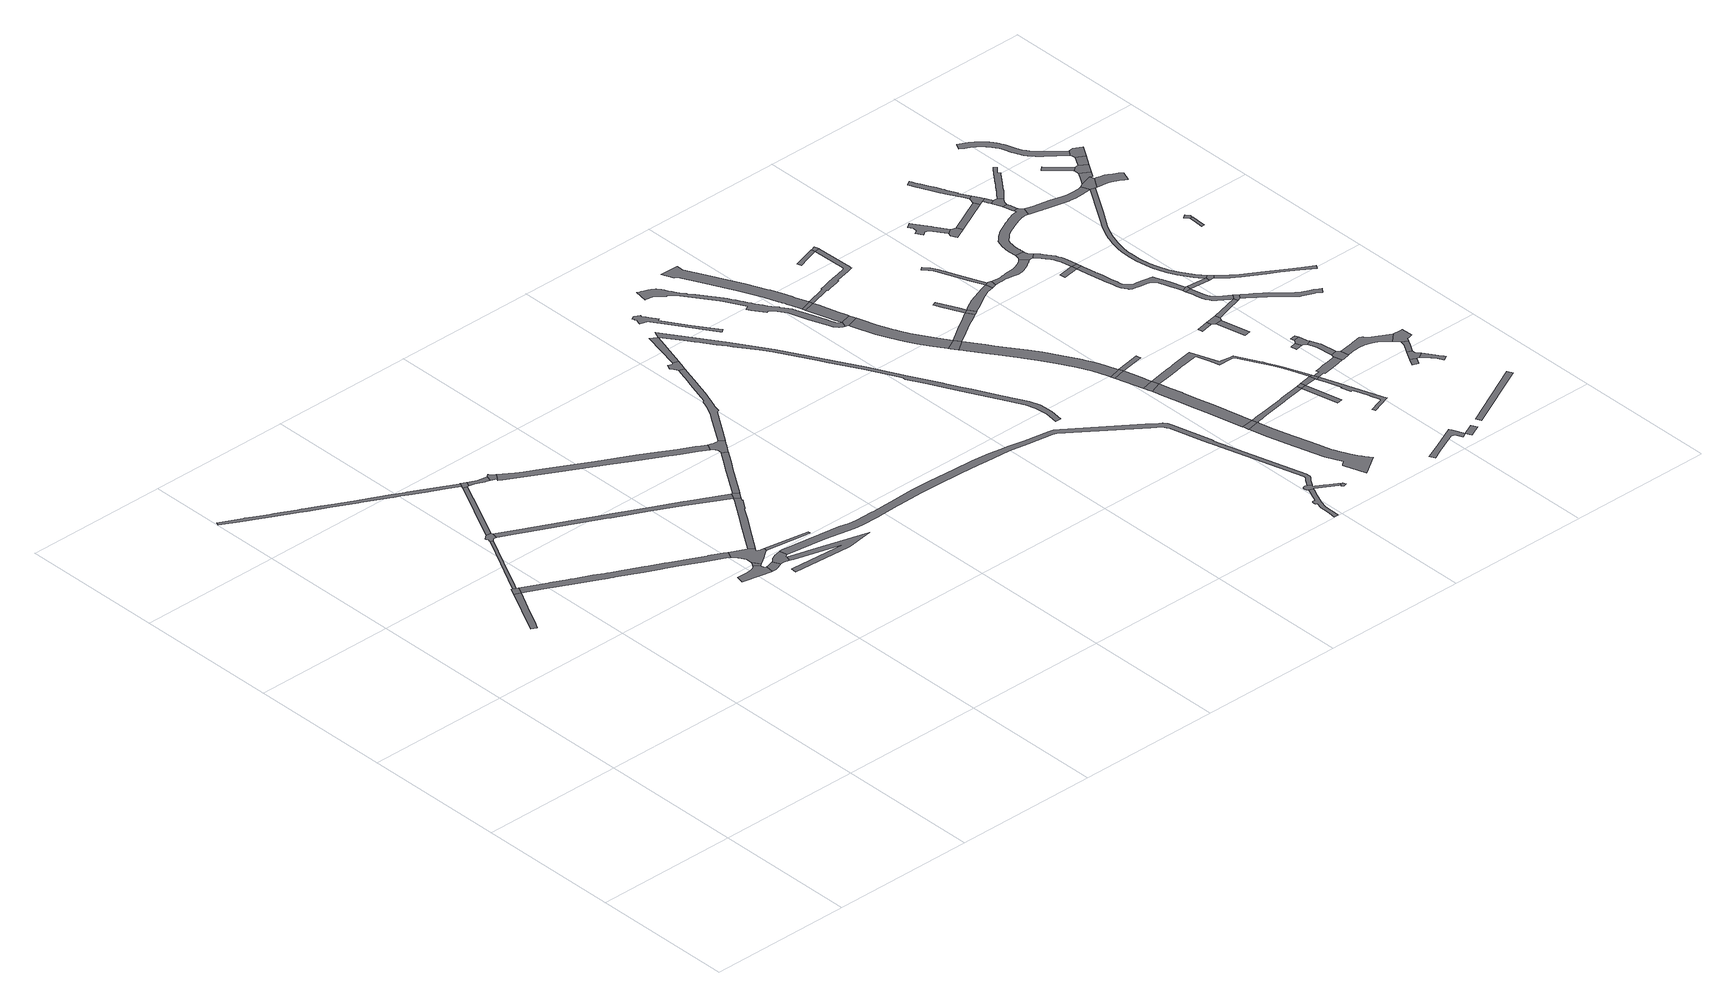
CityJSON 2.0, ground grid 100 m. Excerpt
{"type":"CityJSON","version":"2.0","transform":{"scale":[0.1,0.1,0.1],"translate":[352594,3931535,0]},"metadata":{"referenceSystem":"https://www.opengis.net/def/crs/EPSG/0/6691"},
"CityObjects":{
"road1":{"type":"Road","attributes":{"RoadStructureAttribute.sectionType":"1"},"geometry":[{"type":"MultiSurface","lod":"1","boundaries":[[[0,1,2,3,4,5,6,7]]]}]},
"road2":{"type":"Road","geometry":[{"type":"MultiSurface","lod":"1","boundaries":[[[6,8,9,10,11,7]]]}]},
"road3":{"type":"Road","attributes":{"RoadStructureAttribute.sectionType":"1"},"geometry":[{"type":"MultiSurface","lod":"1","boundaries":[[[12,13,14,10,9,15,16,17]]]}]},
"road4":{"type":"Road","attributes":{"RoadStructureAttribute.sectionType":"1"},"geometry":[{"type":"MultiSurface","lod":"1","boundaries":[[[18,19,20,21,22,23,24,25,26,27,28,29,30,31,32,33,34,35,36,37,38,39,40,41,42,43,44,45,46,47,48,49,50,51,52,53,54,55,56,57]]]}]},
"road5":{"type":"Road","geometry":[{"type":"MultiSurface","lod":"1","boundaries":[[[58,59,60,61,62,63,64,65,66,67,68,69,70,12,17]]]}]},
"road6":{"type":"Road","attributes":{"RoadStructureAttribute.sectionType":"1"},"geometry":[{"type":"MultiSurface","lod":"1","boundaries":[[[71,72,73,74,75,76,77,78,79,80,81,82,83,84,85,86,87,88,89,90,91,92,93,94,95,96,97,98,99,100,101,102,103,104,105,106,107,108,109,110,111,112,113,114,115,116,8,6]]]}]},
"road7":{"type":"Road","attributes":{"RoadStructureAttribute.sectionType":"1"},"geometry":[{"type":"MultiSurface","lod":"1","boundaries":[[[64,117,118,119,120,65]]]}]},
"road8":{"type":"Road","geometry":[{"type":"MultiSurface","lod":"1","boundaries":[[[119,118,121,122,18,57]]]}]},
"road9":{"type":"Road","geometry":[{"type":"MultiSurface","lod":"1","boundaries":[[[123,124,125,126,127,128,129,130,131,132,133,134,135,136,137]]]}]},
"road10":{"type":"Road","attributes":{"RoadStructureAttribute.sectionType":"1"},"geometry":[{"type":"MultiSurface","lod":"1","boundaries":[[[138,139,122,121,140,141,142,143,144]]]}]},
"road11":{"type":"Road","geometry":[{"type":"MultiSurface","lod":"1","boundaries":[[[145,146,147,148,149,144,143]]]}]},
"road12":{"type":"Road","attributes":{"RoadStructureAttribute.sectionType":"1"},"geometry":[{"type":"MultiSurface","lod":"1","boundaries":[[[150,126,125,151,152]]]}]},
"road13":{"type":"Road","attributes":{"RoadStructureAttribute.sectionType":"1"},"geometry":[{"type":"MultiSurface","lod":"1","boundaries":[[[153,154,155,156,157,158,159,160,161,162,163,164,63,62,165,166,167,168,169,170,171,172,173,174,175,176,177,178,179]]]}]},
"road14":{"type":"Road","attributes":{"RoadStructureAttribute.sectionType":"1"},"geometry":[{"type":"MultiSurface","lod":"1","boundaries":[[[136,180,181,182,183,184,137]]]}]},
"road15":{"type":"Road","geometry":[{"type":"MultiSurface","lod":"1","boundaries":[[[185,89,88,186,187,188,189,152,151,190,191,192,193,194,195,196,197,198]]]}]},
"road16":{"type":"Road","geometry":[{"type":"MultiSurface","lod":"1","boundaries":[[[199,200,201,202,203,183,182,204,205,206,207,208,209]]]}]},
"road17":{"type":"Road","attributes":{"RoadStructureAttribute.sectionType":"1"},"geometry":[{"type":"MultiSurface","lod":"1","boundaries":[[[193,210,211,212,194]]]}]},
"road18":{"type":"Road","attributes":{"RoadStructureAttribute.sectionType":"1"},"geometry":[{"type":"MultiSurface","lod":"1","boundaries":[[[213,214,215,216,198,197,217,218,219,220,221,222,223,224,225,226,227,179]]]}]},
"road19":{"type":"Road","geometry":[{"type":"MultiSurface","lod":"1","boundaries":[[[228,229,230,231,232,233,234,235,236,237,207,206]]]}]},
"road20":{"type":"Road","attributes":{"RoadStructureAttribute.sectionType":"1"},"geometry":[{"type":"MultiSurface","lod":"1","boundaries":[[[238,239,240,241,242,243,244,245,246,247,248,249,250,251,252,253,254,255,256,257,258,259,146,145]]]}]},
"road21":{"type":"Road","geometry":[{"type":"MultiSurface","lod":"1","boundaries":[[[227,260,261,262,153,179]]]}]},
"road22":{"type":"Road","attributes":{"RoadStructureAttribute.sectionType":"1"},"geometry":[{"type":"MultiSurface","lod":"1","boundaries":[[[263,264,265,266,267,268,269,270,271,262,261]]]}]},
"road23":{"type":"Road","geometry":[{"type":"MultiSurface","lod":"1","boundaries":[[[272,273,274,275,249,248,276,277,278,279,280,281,282,268,267,283,284,285,286,287]]]}]},
"road24":{"type":"Road","attributes":{"RoadStructureAttribute.sectionType":"1"},"geometry":[{"type":"MultiSurface","lod":"1","boundaries":[[[286,288,289,290,291,292,293,294,295,296,297,298,299,300,301,302,303,304,305,306,307,308,309,310,311,312,313,314,315,316,317,287]]]}]},
"road25":{"type":"Road","attributes":{"RoadStructureAttribute.sectionType":"1"},"geometry":[{"type":"MultiSurface","lod":"1","boundaries":[[[318,319,320,321,322,323,324,325,326,327,328,329,330,331,332,333,334,335,336,337,338,339,340,341,342,343,344,345,346,347,348,349,350,351,352,199,209,353,354,355,356,357,358,359,360,361,362,363,364,365,366,367,368,369,370,371,372,373,374,375,376,377,378,379,380,381,382,383,384,385,386,387,388,389]]]}]},
"road26":{"type":"Road","geometry":[{"type":"MultiSurface","lod":"1","boundaries":[[[390,391,392,393,394,395,396,397,398,399,306,305,400,401]]]}]},
"road27":{"type":"Road","attributes":{"RoadStructureAttribute.sectionType":"1"},"geometry":[{"type":"MultiSurface","lod":"1","boundaries":[[[402,403,404,405,390,401]]]}]},
"road28":{"type":"Road","attributes":{"RoadStructureAttribute.sectionType":"1"},"geometry":[{"type":"MultiSurface","lod":"1","boundaries":[[[406,407,408,409,410,411,412,413,414,415,416,417,418,419,420,421,422,423,424,425,426,427,428,429,430,431,432]]]}]},
"road29":{"type":"Road","attributes":{"RoadStructureAttribute.sectionType":"1"},"geometry":[{"type":"MultiSurface","lod":"1","boundaries":[[[433,434,435,436,437,438,439,440,441,442,443,444,445,446,447,448,449,450,451,452,453,454,455,456,457,458,459,460,461,462,463,464,465,466,467,468,469,470,471,403]]]}]},
"road30":{"type":"Road","attributes":{"RoadStructureAttribute.sectionType":"1"},"geometry":[{"type":"MultiSurface","lod":"1","boundaries":[[[472,473,474,475,476,477,478,479,480,481,482,483,484,485,486,487,488,489,490,491,492,493,494,495,496,497,498,499,500,501,502,503,504,505,506,507,508,509,510,511,512,513,514,515,516,517,518,519,520,521,522,523,524,525,526,527,528,529,530,531,532,533,534,535,536,537,538,539,540,541,542,543,544,545,546,547,548,549,550,551,552,553,554,555,556,557,558,559,560,561,562,563,564,565,566,567,568]]]}]},
"road31":{"type":"Road","attributes":{"RoadStructureAttribute.sectionType":"1"},"geometry":[{"type":"MultiSurface","lod":"1","boundaries":[[[569,570,571,572,573,574,575,576,577,578,579,580,581,582,583,584,585,586,587,588,589,590,591,592,593]]]}]},
"road32":{"type":"Road","geometry":[{"type":"MultiSurface","lod":"1","boundaries":[[[594,595,596,597,598,599,600,601,569,593,602,603,604,605,606,607,608,609,610,611,612,613,614,615,616,617,618,619,620,621,622,623,624,625,626,627,628,629,630,631,632,633,634,635,636,637,318,389]]]}]},
"road33":{"type":"Road","attributes":{"function":"3","RoadStructureAttribute.sectionType":"1"},"geometry":[{"type":"MultiSurface","lod":"1","boundaries":[[[638,639,640,641,642,643,644,645,646,647,648,649,650,651,652,653,654,655,656,657,658,659,660,661,662,663]]]}]},
"road34":{"type":"Road","geometry":[{"type":"MultiSurface","lod":"1","boundaries":[[[664,665,666,472,568]]]}]},
"road35":{"type":"Road","attributes":{"function":"3","RoadStructureAttribute.sectionType":"1"},"geometry":[{"type":"MultiSurface","lod":"1","boundaries":[[[667,668,669,472,666,670,671,672,673,674,675]]]}]},
"road36":{"type":"Road","geometry":[{"type":"MultiSurface","lod":"1","boundaries":[[[675,652,651,667]]]}]},
"road37":{"type":"Road","geometry":[{"type":"MultiSurface","lod":"1","boundaries":[[[676,677,678,679,621,620]]]}]},
"road38":{"type":"Road","attributes":{"function":"3","RoadStructureAttribute.sectionType":"1"},"geometry":[{"type":"MultiSurface","lod":"1","boundaries":[[[680,681,682,683,684,685,686,687,688,665,664,689,690,691,692,693,694,695,696]]]}]},
"road39":{"type":"Road","geometry":[{"type":"MultiSurface","lod":"1","boundaries":[[[695,697,698,699,700]]]}]},
"road40":{"type":"Road","attributes":{"function":"3","RoadStructureAttribute.sectionType":"1"},"geometry":[{"type":"MultiSurface","lod":"1","boundaries":[[[701,702,703,704,705,706,707,708,709,710,711,712,699,698,713,714,715,716,717,718,719,720,721,722,723,724,725]]]}]},
"road41":{"type":"Road","geometry":[{"type":"MultiSurface","lod":"1","boundaries":[[[726,727,728,729,730]]]}]},
"road42":{"type":"Road","attributes":{"function":"3","RoadStructureAttribute.sectionType":"1"},"geometry":[{"type":"MultiSurface","lod":"1","boundaries":[[[729,731,732,733,734,735,736,737,738,739,740,741,742,743,744,745,746,747,748,749,750,751,752,753,754,755,756,757,758,759,760,730]]]}]},
"road43":{"type":"Road","attributes":{"RoadStructureAttribute.sectionType":"1"},"geometry":[{"type":"MultiSurface","lod":"1","boundaries":[[[699,761,762,763,764,765,766,767,768,769,700]]]}]},
"road44":{"type":"Road","attributes":{"function":"3","RoadStructureAttribute.sectionType":"1"},"geometry":[{"type":"MultiSurface","lod":"1","boundaries":[[[770,771,772,773,774,775,776,777,727,726,778,779,780,781,782,783,784,785]]]}]},
"road45":{"type":"Road","attributes":{"RoadStructureAttribute.sectionType":"1"},"geometry":[{"type":"MultiSurface","lod":"1","boundaries":[[[786,787,788,789,790,791,792,793,794,795,796,797,798,799,800,801,652,675,802,803,804,805,806,807,808,809,810,811,812,813,814,815,816,792,817]]]}]},
"road46":{"type":"Road","geometry":[{"type":"MultiSurface","lod":"1","boundaries":[[[818,770,785,819,820]]]}]},
"road47":{"type":"Road","attributes":{"function":"3","RoadStructureAttribute.sectionType":"1"},"geometry":[{"type":"MultiSurface","lod":"1","boundaries":[[[819,821,822,823,824,825,826,820]]]}]},
"road48":{"type":"Road","geometry":[{"type":"MultiSurface","lod":"1","boundaries":[[[724,826,825,725]]]}]},
"road49":{"type":"Road","attributes":{"RoadStructureAttribute.sectionType":"1"},"geometry":[{"type":"MultiSurface","lod":"1","boundaries":[[[827,828,829,830,831,766]]]}]},
"road50":{"type":"Road","geometry":[{"type":"MultiSurface","lod":"1","boundaries":[[[766,765,832,833,827]]]}]},
"road51":{"type":"Road","attributes":{"RoadStructureAttribute.sectionType":"1"},"geometry":[{"type":"MultiSurface","lod":"1","boundaries":[[[825,834,835,836,837,725]]]}]},
"road52":{"type":"Road","attributes":{"function":"3","RoadStructureAttribute.sectionType":"1"},"geometry":[{"type":"MultiSurface","lod":"1","boundaries":[[[838,839,840,841,842,843,844,845,846,847,848,849,850,726,730]]]}]},
"road53":{"type":"Road","geometry":[{"type":"MultiSurface","lod":"1","boundaries":[[[792,816,851,852,853,854,817]]]}]},
"road54":{"type":"Road","attributes":{"RoadStructureAttribute.sectionType":"1"},"geometry":[{"type":"MultiSurface","lod":"1","boundaries":[[[855,856,857,858,859,860,827,833,861,862,863,864,865,866]]]}]},
"road55":{"type":"Road","attributes":{"RoadStructureAttribute.sectionType":"1"},"geometry":[{"type":"MultiSurface","lod":"1","boundaries":[[[867,868,869,870,871,872,873,874,875,876,877,878,879,880,881,882,883,884,885,886,887,888,889,890,891,892,893,894,895,896,897,898,899,900,901,902,903,904,905,819,785]]]}]},
"road56":{"type":"Road","attributes":{"RoadStructureAttribute.sectionType":"1"},"geometry":[{"type":"MultiSurface","lod":"1","boundaries":[[[906,907,908,909,910,911,912,913,914,915,916,917]]]}]},
"road57":{"type":"Road","attributes":{"RoadStructureAttribute.sectionType":"1"},"geometry":[{"type":"MultiSurface","lod":"1","boundaries":[[[918,919,920,921,922,923,924,925,926,927,928,929,930,866]]]}]},
"road58":{"type":"Road","geometry":[{"type":"MultiSurface","lod":"1","boundaries":[[[931,932,933,934,935,936,918,866,865]]]}]},
"road59":{"type":"Road","attributes":{"RoadStructureAttribute.sectionType":"1"},"geometry":[{"type":"MultiSurface","lod":"1","boundaries":[[[845,937,938,939]]]}]},
"road60":{"type":"Road","geometry":[{"type":"MultiSurface","lod":"1","boundaries":[[[940,846,845,939]]]}]},
"road61":{"type":"Road","attributes":{"RoadStructureAttribute.sectionType":"1"},"geometry":[{"type":"MultiSurface","lod":"1","boundaries":[[[941,942,940,939]]]}]},
"road62":{"type":"Road","attributes":{"RoadStructureAttribute.sectionType":"1"},"geometry":[{"type":"MultiSurface","lod":"1","boundaries":[[[943,944,911,945]]]}]},
"road63":{"type":"Road","geometry":[{"type":"MultiSurface","lod":"1","boundaries":[[[942,941,946,947,948,888,887]]]}]},
"road64":{"type":"Road","attributes":{"RoadStructureAttribute.sectionType":"1"},"geometry":[{"type":"MultiSurface","lod":"1","boundaries":[[[946,949,950,951,952,953,954,955,956,957,958,959,960,961,962,963,964,965,966,967,968,947]]]}]},
"road65":{"type":"Road","attributes":{"RoadStructureAttribute.sectionType":"1"},"geometry":[{"type":"MultiSurface","lod":"1","boundaries":[[[969,970,971,972,973,974,975,976,977,978,979,980,981,982,983,984,985,986,987,988,989,990,991,992,993,994,995,996,997,998,999,1000,1001,1002,1003,1004,1005,1006,1007,933,932]]]}]},
"road66":{"type":"Road","geometry":[{"type":"MultiSurface","lod":"1","boundaries":[[[1008,1009,1010,1011]]]}]},
"road67":{"type":"Road","attributes":{"RoadStructureAttribute.sectionType":"1"},"geometry":[{"type":"MultiSurface","lod":"1","boundaries":[[[947,1012,1013,1014,1015,1016,1017,1018,1019,1020,1021,1022,1023,1024,1025,1026,1027,1028,948]]]}]},
"road68":{"type":"Road","attributes":{"RoadStructureAttribute.sectionType":"1"},"geometry":[{"type":"MultiSurface","lod":"1","boundaries":[[[1029,1030,1031,1032,1033,1034,1035,1036,1037,1038,1039,1040,1041]]]}]},
"road69":{"type":"Road","attributes":{"RoadStructureAttribute.sectionType":"1"},"geometry":[{"type":"MultiSurface","lod":"1","boundaries":[[[1042,1043,1044,1045,1046]]]}]},
"road70":{"type":"Road","geometry":[{"type":"MultiSurface","lod":"1","boundaries":[[[1045,1047,1048,1011,1010,1046]]]}]},
"road71":{"type":"Road","geometry":[{"type":"MultiSurface","lod":"1","boundaries":[[[1049,1050,1051,1052]]]}]},
"road72":{"type":"Road","geometry":[{"type":"MultiSurface","lod":"1","boundaries":[[[1053,1054,1055,1056,1057,1058,1059,1060,991,990]]]}]},
"road73":{"type":"Road","geometry":[{"type":"MultiSurface","lod":"1","boundaries":[[[1061,1062,1063,1064]]]}]},
"road74":{"type":"Road","attributes":{"RoadStructureAttribute.sectionType":"1"},"geometry":[{"type":"MultiSurface","lod":"1","boundaries":[[[1065,1029,1041,1066,1067,1068,1069]]]}]},
"road75":{"type":"Road","attributes":{"RoadStructureAttribute.sectionType":"1"},"geometry":[{"type":"MultiSurface","lod":"1","boundaries":[[[1070,1071,1072,1073,1074,1075,1076,1077,1078,1079,1080,1081,1054,1053,1082,1083,1084,1085,1086,1087,1088,1089,1090,1091,1092,1093,1094,1095,1096,1097,1098,1052]]]}]},
"road76":{"type":"Road","geometry":[{"type":"MultiSurface","lod":"1","boundaries":[[[1099,1100,1101,1019,1018,1102,1103,1104]]]}]},
"road77":{"type":"Road","geometry":[{"type":"MultiSurface","lod":"1","boundaries":[[[1051,1105,1070,1052]]]}]},
"road78":{"type":"Road","geometry":[{"type":"MultiSurface","lod":"1","boundaries":[[[1106,1064,1063,1107,1108,1109,1110,1111,1112,1113]]]}]},
"road79":{"type":"Road","attributes":{"RoadStructureAttribute.sectionType":"1"},"geometry":[{"type":"MultiSurface","lod":"1","boundaries":[[[1114,1115,1109,1108,1116,1117,1101,1100]]]}]},
"road80":{"type":"Road","attributes":{"RoadStructureAttribute.sectionType":"1"},"geometry":[{"type":"MultiSurface","lod":"1","boundaries":[[[1112,1118,1119,1113]]]}]},
"road81":{"type":"Road","attributes":{"RoadStructureAttribute.sectionType":"1"},"geometry":[{"type":"MultiSurface","lod":"1","boundaries":[[[1120,1121,1122,1123,1124,1125,1126,1127,1128,1129,1130,1131,1132,1133,1134,1135,1136,1137,1138,1139,1140,1141,1142,1143,1144,1145,1146,1147,1148,1149,1150,1151,1152,1153,1154,1155,1156,1157,1158,1159,1160,1161,1162,1163,1164,1165,1166,1167,1168,1169,1170,1171,1172,1173,1174,1105,1051]]]}]},
"road82":{"type":"Road","attributes":{"RoadStructureAttribute.sectionType":"1"},"geometry":[{"type":"MultiSurface","lod":"1","boundaries":[[[1047,1175,1176,1177,1048]]]}]},
"road83":{"type":"Road","attributes":{"RoadStructureAttribute.sectionType":"1"},"geometry":[{"type":"MultiSurface","lod":"1","boundaries":[[[1178,1179,1180,1181]]]}]},
"road84":{"type":"Road","geometry":[{"type":"MultiSurface","lod":"1","boundaries":[[[1148,1182,1183,1184,1149]]]}]},
"road85":{"type":"Road","attributes":{"RoadStructureAttribute.sectionType":"1"},"geometry":[{"type":"MultiSurface","lod":"1","boundaries":[[[1068,1185,1186,1187,1069]]]}]},
"road86":{"type":"Road","attributes":{"RoadStructureAttribute.sectionType":"1"},"geometry":[{"type":"MultiSurface","lod":"1","boundaries":[[[1188,1189,1190,1191,1192,1193,1194,1195,1196,1197,1198,1199,1200,1201,1202,1203,1204,1205,1206,1207,1208,1209,1210,1058,1057,1211,1212,1213,1214,1215,1216,1217,1218,1219,1220,1221,1222,1223,1224,1225,1226,1227,1228,1229,1230,1231,1232]]]}]},
"road87":{"type":"Road","geometry":[{"type":"MultiSurface","lod":"1","boundaries":[[[1233,1234,1235,1236]]]}]},
"road88":{"type":"Road","attributes":{"RoadStructureAttribute.sectionType":"1"},"geometry":[{"type":"MultiSurface","lod":"1","boundaries":[[[1237,1184,1183,1182,1238,1239,1240,1241,1242,1243,1244,1245,1246,1247,1248,1249,1250,1251,1252,1253,1254,1177,1255,1256,1257,1258,1259,1260,1261,1262,1183,1263]]]}]},
"road89":{"type":"Road","attributes":{"RoadStructureAttribute.sectionType":"1"},"geometry":[{"type":"MultiSurface","lod":"1","boundaries":[[[1264,1265,1266,1267,1268,1269,1270,1271,1272,1273,1274,1275,1276,1277,1278,1279,1280,1281,1282,1283,1284,1099,1104]]]}]},
"road90":{"type":"Road","geometry":[{"type":"MultiSurface","lod":"1","boundaries":[[[1285,1286,1255,1177,1176,1287,1288]]]}]},
"road91":{"type":"Road","geometry":[{"type":"MultiSurface","lod":"1","boundaries":[[[1289,1290,1291,1292,1293,1233,1236]]]}]},
"road92":{"type":"Road","attributes":{"RoadStructureAttribute.sectionType":"1"},"geometry":[{"type":"MultiSurface","lod":"1","boundaries":[[[1294,1295,1296,1297,1298,1299,1300,1301,1290,1289]]]}]},
"road93":{"type":"Road","attributes":{"RoadStructureAttribute.sectionType":"1"},"geometry":[{"type":"MultiSurface","lod":"1","boundaries":[[[1302,1303,1304,1305,1306,1307,1308,1309,1310,1311,1312,1313,1314,1315,1316,1317,1318,1319,1320,1321,1322,1323,1324,1325,1326,1327,1328,1329]]]}]},
"road94":{"type":"Road","attributes":{"RoadStructureAttribute.sectionType":"1"},"geometry":[{"type":"MultiSurface","lod":"1","boundaries":[[[1292,1330,1331,1332,1333,1334,1335,1293]]]}]},
"road95":{"type":"Road","geometry":[{"type":"MultiSurface","lod":"1","boundaries":[[[1336,1337,1338,1315,1314,1187,1186,1339,1340]]]}]},
"road96":{"type":"Road","geometry":[{"type":"MultiSurface","lod":"1","boundaries":[[[1341,1342,1343,1237,1263]]]}]},
"road97":{"type":"Road","attributes":{"RoadStructureAttribute.sectionType":"1"},"geometry":[{"type":"MultiSurface","lod":"1","boundaries":[[[1344,1345,1346,1347,1336,1340]]]}]},
"road98":{"type":"Road","geometry":[{"type":"MultiSurface","lod":"1","boundaries":[[[1348,1349,1350,1190,1189,1351,1352,1353]]]}]},
"road99":{"type":"Road","geometry":[{"type":"MultiSurface","lod":"1","boundaries":[[[1333,1332,1354,1355,1356,1357,1358,1274,1273]]]}]},
"road100":{"type":"Road","geometry":[{"type":"MultiSurface","lod":"1","boundaries":[[[1359,1360,1361,1362,1347,1346,1363,1364,1348,1353]]]}]},
"road101":{"type":"Road","attributes":{"RoadStructureAttribute.sectionType":"1"},"geometry":[{"type":"MultiSurface","lod":"1","boundaries":[[[1287,1365,1366,1367,1368,1369,1370,1371,1372,1373,1374,1375,1376,1377,1378,1379,1380,1381,1382,1383,1384,1385,1386,1387,1388,1389,1390,1391,1392,1393,1394,1395,1396,1397,1398,1399,1400,1401,1288]]]}]},
"road102":{"type":"Road","attributes":{"RoadStructureAttribute.sectionType":"1"},"geometry":[{"type":"MultiSurface","lod":"1","boundaries":[[[1402,1403,1404,1405,1406,1407,1408,1409,1410,1411,1412,1413,1414,1415,1416,1417,1418,1419,1420,1237,1343,1421,1422,1423,1424,1425,1426,1427,1428,1429,1430,1431,1432,1433,1434,1435,1436,1437,1438,1439,1440]]]}]},
"road103":{"type":"Road","attributes":{"RoadStructureAttribute.sectionType":"1"},"geometry":[{"type":"MultiSurface","lod":"1","boundaries":[[[1441,1442,1443,1444,1445,1446,1447,1448,1449,1450,1451,1452,1453,1454,1455,1456,1457,1458,1459,1460,1461,1462,1463,1464,1465,1466,1467,1362,1361]]]}]},
"road104":{"type":"Road","attributes":{"RoadStructureAttribute.sectionType":"1"},"geometry":[{"type":"MultiSurface","lod":"1","boundaries":[[[1468,1469,1470,1471,1472,1473,1474,1475,1342,1341,1476,1477,1478,1479,1480,1481,1482,1483,1484,1485]]]}]},
"road105":{"type":"Road","attributes":{"RoadStructureAttribute.sectionType":"1"},"geometry":[{"type":"MultiSurface","lod":"1","boundaries":[[[1486,1487,1488,1489,1490,1491,1492,1493,1494,1495,1496,1497,1498,1188,1232,1499,1500,1501,1502,1503,1504,1505,1506,1507,1508,1509,1510,1511,1512,1513,1514,1440]]]}]},
"road106":{"type":"Road","geometry":[{"type":"MultiSurface","lod":"1","boundaries":[[[1515,1516,1517,1518,1519,1520]]]}]},
"road107":{"type":"Road","geometry":[{"type":"MultiSurface","lod":"1","boundaries":[[[1521,1522,1523,1524,1525,1515,1520]]]}]},
"road108":{"type":"Road","geometry":[{"type":"MultiSurface","lod":"1","boundaries":[[[1526,1527,1486,1440,1439,1528,1529]]]}]},
"road109":{"type":"Road","attributes":{"RoadStructureAttribute.sectionType":"1"},"geometry":[{"type":"MultiSurface","lod":"1","boundaries":[[[1530,1531,1532,1533]]]}]},
"road110":{"type":"Road","attributes":{"RoadStructureAttribute.sectionType":"1"},"geometry":[{"type":"MultiSurface","lod":"1","boundaries":[[[1534,1527,1526,1535,1536,1537]]]}]},
"road111":{"type":"Road","attributes":{"RoadStructureAttribute.sectionType":"1"},"geometry":[{"type":"MultiSurface","lod":"1","boundaries":[[[1538,1539,1540,1541,1542,1543,1544,1545,1546,1547,1548,1549,1550,1551,1552,1553,1554,1555,1556,1557,1558,1559,1560,1561,1562,1563,1564,1565,1566,1567,1568,1569,1570,1571,1572,1573,1574,1575,1576,1577,1578,1579,1580,1581,1582,1583,1584,1585,1586,1587,1588,1589,1590,1591,1592,1593,1594,1595,1596,1597,1598,1599,1600,1601,1602,1603,1604,1605,1606,1607,1608,1609,1610,1611,1612,1613,1614,1615,1616,1617,1618,1619,1620]]]}]},
"road112":{"type":"Road","geometry":[{"type":"MultiSurface","lod":"1","boundaries":[[[1528,1621,1622,1623,1624,1625,1626,1627,1628,1629,1630,1631,1632,1633,1634,1635,1636,1637,1529]]]}]},
"road113":{"type":"Road","geometry":[{"type":"MultiSurface","lod":"1","boundaries":[[[1536,1638,1639,1640,1533,1532,1641,1537]]]}]},
"road114":{"type":"Road","attributes":{"RoadStructureAttribute.sectionType":"1"},"geometry":[{"type":"MultiSurface","lod":"1","boundaries":[[[1642,1640,1639,1643]]]}]},
"road115":{"type":"Road","geometry":[{"type":"MultiSurface","lod":"1","boundaries":[[[1644,1645,1582,1581,1646,1642,1643]]]}]}
},
"vertices":[
[723,2583,0],[660,2463,0],[630,2405,0],[667,2386,0],[689,2426,0],[773,2585,0],[844,2721,0],[804,2742,0],
[870,2769,0],[856,2777,0],[838,2786,0],[830,2790,0],
[1078,3244,0],[968,3034,0],[849,2808,0],[870,2805,0],[986,3025,0],[1096,3235,0],
[1360,3810,0],[1356,3812,0],[1286,3847,0],[1068,3960,0],[1060,3963,0],[986,4001,0],[983,4003,0],[806,4093,0],[804,4094,0],[792,4100,0],[635,4181,0],[632,4182,0],[591,4203,0],[506,4246,0],[484,4258,0],[464,4268,0],[333,4335,0],[311,4346,0],[256,4374,0],[218,4395,0],[171,4420,0],[167,4422,0],[17,4497,0],[6,4474,0],[124,4411,0],[242,4348,0],[297,4320,0],[450,4242,0],[493,4220,0],[587,4171,0],[618,4155,0],[779,4074,0],[790,4068,0],[970,3976,0],[972,3975,0],[1010,3956,0],[1054,3933,0],[1145,3886,0],[1272,3820,0],[1348,3782,0],
[1103,3245,0],[1110,3249,0],[1119,3252,0],[1126,3251,0],[1134,3250,0],[1143,3291,0],[1138,3304,0],[1104,3304,0],[1074,3281,0],[1077,3277,0],[1081,3272,0],[1082,3259,0],[1080,3252,0],
[1019,2637,0],[1026,2633,0],[1075,2608,0],[1113,2590,0],[1262,2517,0],[1332,2481,0],[1354,2470,0],[1362,2467,0],[1372,2462,0],[1512,2393,0],[1530,2384,0],[1636,2333,0],[1660,2321,0],[1664,2318,0],[1727,2288,0],[1870,2218,0],[1993,2157,0],[2017,2145,0],[2041,2194,0],[2017,2206,0],[2000,2214,0],[1931,2249,0],[1928,2250,0],[1895,2267,0],[1843,2292,0],[1712,2356,0],[1686,2369,0],[1660,2382,0],[1582,2421,0],[1576,2424,0],[1510,2456,0],[1496,2463,0],[1448,2486,0],[1387,2516,0],[1365,2528,0],[1354,2533,0],[1309,2555,0],[1295,2562,0],[1289,2565,0],[1201,2608,0],[1186,2615,0],[1162,2628,0],[1136,2640,0],[1116,2650,0],[1046,2684,0],[1038,2688,0],
[1253,3530,0],[1368,3756,0],[1341,3769,0],[1226,3543,0],
[1383,3758,0],[1398,3793,0],
[2092,1933,0],[2088,1938,0],[2088,1958,0],[2052,1988,0],[2049,1984,0],[2033,1971,0],[2017,1966,0],[2009,1963,0],[1974,1959,0],[1904,1961,0],[1892,1910,0],[2030,1878,0],[2091,1870,0],[2099,1869,0],[2106,1927,0],
[1477,3762,0],[1461,3765,0],[1422,3749,0],[1481,3723,0],[1488,3721,0],[1512,3711,0],[1527,3751,0],
[1554,3695,0],[1581,3734,0],[1566,3743,0],[1547,3767,0],[1545,3769,0],
[2063,2001,0],[2104,1969,0],[2069,2020,0],
[2474,2631,0],[2301,2717,0],[2215,2760,0],[2208,2764,0],[2016,2859,0],[1966,2884,0],[1796,2968,0],[1752,2989,0],[1700,3015,0],[1584,3073,0],[1456,3136,0],[1295,3216,0],[1137,3249,0],[1246,3196,0],[1295,3171,0],[1442,3100,0],[1570,3037,0],[1685,2981,0],[1767,2940,0],[1777,2935,0],[1842,2903,0],[1950,2849,0],[1996,2826,0],[2187,2727,0],[2264,2688,0],[2322,2658,0],[2450,2585,0],
[2129,1866,0],[2153,1877,0],[2187,1890,0],[2167,1941,0],[2126,1928,0],
[2108,2162,0],[2031,2128,0],[2058,2094,0],[2070,2063,0],[2072,2043,0],[2120,1980,0],[2157,2007,0],[2186,2029,0],[2221,2055,0],[2225,2077,0],[2200,2081,0],[2173,2092,0],[2189,2115,0],[2151,2141,0],
[2273,1992,0],[2224,1981,0],[2214,1975,0],[2193,1965,0],[2174,1946,0],[2191,1892,0],[2218,1892,0],[2250,1881,0],[2264,1922,0],[2265,1929,0],[2286,1937,0],
[2486,2016,0],[2537,2009,0],[2539,2027,0],
[2437,2564,0],[2353,2435,0],[2292,2349,0],[2174,2175,0],[2266,2227,0],[2370,2382,0],[2421,2461,0],[2426,2463,0],[2429,2463,0],[2434,2470,0],[2477,2536,0],[2471,2539,0],[2483,2556,0],[2484,2559,0],[2486,2561,0],
[2276,1872,0],[2602,1783,0],[2217,1807,0],[2199,1807,0],[2197,1767,0],[2600,1743,0],[2616,1742,0],[2804,1773,0],[2496,1857,0],[2289,1913,0],
[1547,3682,0],[1574,3667,0],[1874,3501,0],[2149,3349,0],[2269,3286,0],[2308,3265,0],[2471,3176,0],[2495,3163,0],[2531,3143,0],[2629,3090,0],[2693,3054,0],[2720,3102,0],[2683,3122,0],[2655,3138,0],[2557,3191,0],[2410,3272,0],[2334,3314,0],[2108,3432,0],[1864,3567,0],[1826,3587,0],[1723,3642,0],[1676,3668,0],
[2513,2600,0],[2516,2604,0],[2481,2628,0],
[2608,2743,0],[2656,2814,0],[2674,2841,0],[2707,2890,0],[2756,2964,0],[2721,2987,0],[2679,2925,0],[2621,2838,0],[2573,2766,0],
[2782,3089,0],[2771,3089,0],[2755,3091,0],[2741,3095,0],[2714,3042,0],[2719,3033,0],[2722,3026,0],[2725,3017,0],[2727,3009,0],[2725,3002,0],[2725,2995,0],[2763,2974,0],[2792,3017,0],[2809,3042,0],[2826,3066,0],[2791,3090,0],
[2996,3318,0],[2998,3320,0],[3000,3321,0],[3002,3322,0],[3004,3323,0],[3007,3323,0],[3009,3324,0],[3012,3324,0],[3025,3372,0],[3029,3381,0],[3034,3396,0],[3042,3415,0],[3079,3512,0],[3081,3520,0],[3092,3557,0],[3123,3655,0],[3139,3709,0],[3162,3781,0],[3124,3793,0],[3102,3722,0],[3098,3710,0],[3064,3605,0],[3018,3455,0],[3006,3453,0],[2985,3397,0],[2980,3384,0],[2979,3383,0],[2972,3370,0],[2946,3322,0],[2930,3298,0],
[5076,341,0],[5104,381,0],[5122,403,0],[5130,421,0],[5129,448,0],[4958,1079,0],[4964,1082,0],[4893,1372,0],[4881,1399,0],[4878,1404,0],[4865,1422,0],[4847,1436,0],[4782,1484,0],[4372,1792,0],[4344,1810,0],[4344,1811,0],[4339,1812,0],[4309,1820,0],[4134,1849,0],[4029,1869,0],[3964,1880,0],[3889,1894,0],[3758,1908,0],[3624,1914,0],[3431,1924,0],[3296,1926,0],[3111,1922,0],[2970,1918,0],[2960,1918,0],[2829,1919,0],[2776,1924,0],[2710,1940,0],[2568,1960,0],[2293,1996,0],[2274,1992,0],[2560,1901,0],[2766,1865,0],[2826,1859,0],[2951,1859,0],[2971,1858,0],[3112,1862,0],[3126,1863,0],[3317,1866,0],[3429,1864,0],[3621,1854,0],[3754,1848,0],[3819,1841,0],[3994,1830,0],[4024,1829,0],[4127,1809,0],[4300,1781,0],[4327,1774,0],[4348,1760,0],[4368,1745,0],[4407,1716,0],[4778,1437,0],[4837,1393,0],[4839,1390,0],[4843,1384,0],[4849,1371,0],[4855,1359,0],[4914,1120,0],[4923,1084,0],[4926,1072,0],[4929,1071,0],[4934,1054,0],[4949,998,0],[5100,440,0],[5100,427,0],[5097,419,0],[5080,400,0],[5051,358,0],
[3149,3875,0],[3145,3868,0],[3142,3866,0],[3137,3865,0],[3131,3865,0],[3125,3867,0],[3110,3874,0],[3095,3843,0],[3106,3834,0],[3112,3821,0],[3177,3829,0],[3188,3863,0],
[3200,3902,0],[3272,4131,0],[3222,4158,0],[3150,3876,0],
[3288,4379,0],[3294,4367,0],[3292,4364,0],[3291,4361,0],[3294,4356,0],[3299,4351,0],[3290,4322,0],[3285,4307,0],[3328,4294,0],[3332,4299,0],[3333,4301,0],[3418,4173,0],[3581,3921,0],[3587,3912,0],[3608,3927,0],[3593,3950,0],[3500,4091,0],[3390,4258,0],[3405,4266,0],[3367,4323,0],[3360,4335,0],[3359,4338,0],[3344,4360,0],[3349,4371,0],[3312,4388,0],[3308,4389,0],[3305,4388,0],
[3362,4001,0],[3398,3947,0],[3404,3938,0],[3474,3836,0],[3512,3780,0],[3530,3751,0],[3624,3620,0],[3668,3551,0],[3801,3305,0],[3829,3254,0],[3941,3046,0],[4041,2848,0],[4052,2826,0],[4052,2805,0],[4109,2690,0],[4161,2587,0],[4234,2443,0],[4324,2265,0],[4397,2119,0],[4416,2052,0],[4422,1965,0],[4408,1872,0],[4448,1867,0],[4462,1963,0],[4456,2059,0],[4435,2133,0],[4360,2282,0],[4360,2283,0],[4270,2461,0],[4238,2524,0],[4197,2605,0],[4188,2623,0],[4145,2708,0],[4087,2823,0],[3968,3060,0],[3694,3566,0],[3545,3802,0],[3303,4162,0],[3292,4180,0],
[4179,3497,0],[4172,3499,0],[4164,3504,0],[4157,3514,0],[4142,3550,0],[4131,3586,0],[4078,3744,0],[4066,3779,0],[4064,3784,0],[4062,3790,0],[4061,3797,0],[4058,3805,0],[4056,3811,0],[4046,3826,0],[4032,3846,0],[4017,3868,0],[4014,3872,0],[4001,3889,0],[3985,3910,0],[3984,3910,0],[3972,3930,0],[3972,3931,0],[3958,3953,0],[3945,3975,0],[3943,3977,0],[3933,3997,0],[3921,4018,0],[3910,4039,0],[3898,4061,0],[3894,4068,0],[3887,4082,0],[3875,4103,0],[3874,4105,0],[3862,4126,0],[3850,4148,0],[3844,4158,0],[3838,4167,0],[3824,4187,0],[3809,4208,0],[3794,4228,0],[3780,4248,0],[3766,4269,0],[3752,4288,0],[3737,4308,0],[3723,4328,0],[3709,4348,0],[3705,4354,0],[3698,4363,0],[3694,4369,0],[3680,4388,0],[3669,4403,0],[3668,4405,0],[3656,4427,0],[3644,4449,0],[3633,4469,0],[3624,4485,0],[3619,4492,0],[3605,4510,0],[3604,4512,0],[3586,4526,0],[3582,4529,0],[3566,4536,0],[3555,4541,0],[3540,4546,0],[3524,4551,0],[3517,4554,0],[3496,4563,0],[3482,4472,0],[3485,4472,0],[3547,4462,0],[3577,4435,0],[3600,4413,0],[3608,4420,0],[3637,4387,0],[3662,4358,0],[3718,4281,0],[3803,4160,0],[3805,4156,0],[3812,4143,0],[3875,4016,0],[3881,4004,0],[3852,3987,0],[3869,3961,0],[3923,3878,0],[3938,3887,0],[3942,3885,0],[3949,3878,0],[3977,3844,0],[4012,3791,0],[4016,3780,0],[4045,3680,0],[4055,3652,0],[4103,3520,0],[4110,3502,0],[4131,3472,0],[4153,3459,0],[4167,3455,0],
[5026,315,0],[5012,284,0],[4998,252,0],[4979,211,0],[4969,212,0],[4961,209,0],[4960,209,0],[4955,203,0],[4953,196,0],[4953,188,0],[4956,183,0],[4960,178,0],[4965,176,0],[4950,126,0],[4949,69,0],[4946,6,0],[4976,4,0],[4979,68,0],[4980,121,0],[4996,174,0],[5001,185,0],[5025,240,0],[5028,247,0],[5051,296,0],[5053,302,0],
[5041,361,0],[5040,361,0],[5026,361,0],[5016,354,0],[5013,340,0],[5014,333,0],[5018,324,0],[5022,319,0],[5057,310,0],[5069,302,0],[5072,301,0],[5076,298,0],[5083,294,0],[5093,288,0],[5104,282,0],[5115,275,0],[5118,273,0],[5125,269,0],[5136,262,0],[5145,257,0],[5147,256,0],[5157,249,0],[5168,243,0],[5179,236,0],[5186,232,0],[5189,230,0],[5200,223,0],[5210,240,0],[5202,245,0],[5200,247,0],[5189,253,0],[5178,260,0],[5168,266,0],[5157,273,0],[5146,279,0],[5136,286,0],[5125,292,0],[5120,295,0],[5114,299,0],[5104,305,0],[5093,312,0],[5082,318,0],[5080,319,0],[5067,328,0],
[3731,4602,0],[3763,4523,0],[3784,4513,0],[3847,4381,0],[3908,4253,0],[3951,4161,0],[4018,4007,0],[4052,3915,0],[4054,3910,0],[4060,3893,0],[4066,3875,0],[4070,3861,0],[4078,3836,0],[4102,3764,0],[4183,3790,0],[4181,3797,0],[4151,3887,0],[4147,3900,0],[4133,3943,0],[4097,4039,0],[4093,4047,0],[4028,4196,0],[3985,4289,0],[3924,4417,0],[3860,4550,0],[3861,4600,0],
[4188,3449,0],[4274,3474,0],[4260,3520,0],
[4109,3739,0],[4152,3590,0],[4166,3541,0],[4256,3535,0],[4248,3565,0],[4241,3588,0],[4227,3637,0],[4201,3727,0],[4191,3763,0],
[5195,215,0],[5212,204,0],[5231,210,0],[5223,232,0],
[4474,3009,0],[4435,3073,0],[4399,3140,0],[4365,3215,0],[4361,3224,0],[4358,3230,0],[4326,3303,0],[4315,3339,0],[4282,3445,0],[4196,3420,0],[4243,3271,0],[4280,3187,0],[4319,3100,0],[4358,3029,0],[4398,2962,0],[4459,2867,0],[4538,2908,0],
[4467,2853,0],[4494,2815,0],[4567,2865,0],[4537,2908,0],
[5049,2030,0],[5011,2142,0],[4990,2188,0],[4976,2218,0],[4966,2239,0],[4959,2251,0],[4901,2356,0],[4844,2458,0],[4795,2532,0],[4720,2642,0],[4679,2702,0],[4649,2747,0],[4512,2789,0],[4522,2775,0],[4576,2697,0],[4646,2593,0],[4711,2497,0],[4721,2483,0],[4768,2411,0],[4824,2312,0],[4887,2199,0],[4928,2109,0],[4963,2007,0],[4968,1991,0],[5055,2013,0],
[5276,1082,0],[5187,1070,0],[5190,1056,0],[5197,1026,0],[5284,1045,0],
[5198,1022,0],[5202,1006,0],[5224,898,0],[5242,830,0],[5260,764,0],[5330,505,0],[5382,393,0],[5382,391,0],[5371,384,0],[5357,376,0],[5351,368,0],[5350,356,0],[5403,212,0],[5539,305,0],[5508,350,0],[5500,363,0],[5485,387,0],[5471,413,0],[5458,438,0],[5452,451,0],[5446,464,0],[5435,490,0],[5420,522,0],[5414,536,0],[5389,628,0],[5328,853,0],[5311,919,0],[5309,929,0],[5288,1028,0],[5285,1040,0],
[4646,2917,0],[4687,2944,0],[4719,2962,0],[4758,2984,0],[4820,3020,0],[4789,3073,0],[4755,3051,0],[4734,3037,0],[4637,2974,0],
[5045,1705,0],[5060,1638,0],[5078,1566,0],[5080,1554,0],[5104,1449,0],[5132,1328,0],[5148,1248,0],[5173,1134,0],[5260,1153,0],[5235,1266,0],[5219,1346,0],[5191,1468,0],[5167,1574,0],[5166,1579,0],[5147,1659,0],[5128,1739,0],
[4467,4151,0],[4406,4131,0],[4404,4131,0],[4413,4102,0],[4471,4122,0],[4559,4151,0],[4572,4155,0],[4575,3915,0],[4565,3902,0],[4515,3890,0],[4504,3887,0],[4485,3882,0],[4416,3864,0],[4375,3853,0],[4328,3839,0],[4329,3833,0],[4200,3766,0],[4330,3805,0],[4345,3809,0],[4348,3802,0],[4379,3810,0],[4441,3826,0],[4464,3832,0],[4461,3839,0],[4466,3841,0],[4509,3852,0],[4572,3868,0],[4610,3878,0],[4611,3889,0],[4611,3892,0],[4606,4156,0],[4564,4181,0],
[5039,1728,0],[5115,1790,0],[5028,1767,0],
[5105,1828,0],[5102,1841,0],[5089,1898,0],[5071,1963,0],[5065,1982,0],[4977,1959,0],
[4815,3090,0],[4794,3134,0],[4730,3275,0],[4702,3263,0],[4722,3220,0],
[4833,3027,0],[4847,3036,0],
[5195,2007,0],[5235,2015,0],[5229,2046,0],[5182,2037,0],
[5336,1055,0],[5347,1057,0],[5396,1066,0],[5550,1093,0],[5558,1095,0],[5563,1096,0],[5714,1123,0],[5719,1124,0],[5713,1159,0],[5563,1131,0],[5541,1127,0],[5359,1097,0],[5337,1094,0],
[4606,4163,0],[4596,4191,0],[4593,4190,0],[4572,4184,0],
[5029,3189,0],[4942,3156,0],[4903,3140,0],[4847,3108,0],[4826,3097,0],[4823,3095,0],[4867,3048,0],[4897,3065,0],[4974,3113,0],[5035,3142,0],[5085,3153,0],[5074,3203,0],
[5240,1758,0],[5302,1769,0],[5345,1778,0],[5391,1785,0],[5483,1801,0],[5509,1711,0],[5531,1639,0],[5621,1637,0],[5636,1636,0],[5639,1635,0],[5642,1634,0],[5645,1632,0],[5646,1630,0],[5648,1627,0],[5667,1590,0],[5730,1464,0],[5757,1411,0],[5782,1351,0],[5786,1341,0],[5801,1298,0],[5844,1184,0],[5858,1189,0],[5820,1291,0],[5795,1357,0],[5770,1417,0],[5745,1466,0],[5736,1486,0],[5734,1490,0],[5679,1599,0],[5652,1653,0],[5638,1655,0],[5620,1657,0],[5552,1667,0],[5519,1764,0],[5487,1859,0],[5346,1834,0],[5281,1821,0],[5279,1821,0],[5216,1809,0],
[5878,80,0],[5935,106,0],[6034,153,0],[6058,144,0],[6079,97,0],[6115,115,0],[6079,195,0],[6070,214,0],[5917,142,0],[5797,86,0],[5793,84,0],[5810,48,0],
[5097,3212,0],[5065,3292,0],[4977,3517,0],[4970,3534,0],[4963,3548,0],[4955,3560,0],[4921,3598,0],[4902,3582,0],[4933,3547,0],[4941,3534,0],[4949,3521,0],[4953,3510,0],[5036,3299,0],
[5103,3157,0],[5118,3163,0],[5126,3209,0],[5124,3210,0],[5103,3213,0],[5097,3211,0],
[5774,867,0],[5813,875,0],[5759,1131,0],
[5752,1167,0],
[5847,1146,0],[5840,1183,0],
[6214,115,0],[6194,155,0],[6135,75,0],
[5851,1134,0],[5875,1142,0],[5865,1171,0],
[5875,1067,0],[5905,970,0],[5896,968,0],[5912,900,0],[5926,904,0],[5930,893,0],[5931,890,0],[5963,797,0],[5968,782,0],[5985,731,0],[5987,725,0],[5981,713,0],[5944,700,0],[5878,677,0],[5885,656,0],[6013,701,0],[6026,706,0],[6021,718,0],[6014,740,0],[5996,791,0],
[5121,3163,0],[5139,3165,0],[5156,3166,0],[5159,3167,0],[5172,3168,0],[5193,3167,0],[5206,3167,0],[5226,3164,0],[5245,3162,0],[5263,3160,0],[5295,3153,0],[5314,3154,0],[5330,3158,0],[5348,3163,0],[5361,3167,0],[5388,3180,0],[5397,3185,0],[5416,3199,0],[5425,3204,0],[5436,3213,0],[5443,3217,0],[5446,3222,0],[5398,3262,0],[5395,3258,0],[5389,3253,0],[5378,3245,0],[5370,3238,0],[5362,3234,0],[5354,3230,0],[5341,3224,0],[5316,3218,0],[5288,3213,0],[5248,3211,0],[5229,3208,0],[5211,3205,0],[5195,3202,0],[5181,3203,0],[5162,3203,0],[5143,3206,0],
[5689,1999,0],[5695,1967,0],[5781,1983,0],[5774,2016,0],
[5896,1147,0],[5925,1154,0],[5928,1144,0],[5967,1152,0],[6006,1159,0],[6031,1164,0],[6100,1178,0],[6082,1236,0],[6075,1235,0],[6068,1233,0],[6022,1224,0],[6009,1222,0],[5976,1215,0],[5949,1209,0],[5909,1200,0],[5915,1183,0],[5886,1176,0],
[5320,3776,0],[5262,3863,0],[5254,3875,0],[5203,3955,0],[5181,3987,0],[5144,3962,0],[5165,3930,0],[5160,3901,0],[5135,3884,0],[5163,3842,0],[5188,3859,0],[5217,3850,0],[5282,3751,0],
[5810,1952,0],[5849,1761,0],[5893,1770,0],[5852,1973,0],[5807,1969,0],
[5867,1999,0],[5857,2032,0],
[5472,2978,0],[5478,2940,0],[5590,2957,0],[5583,2995,0],
[5477,3222,0],[5507,3251,0],[5482,3277,0],[5477,3299,0],[5477,3302,0],[5417,3307,0],[5413,3289,0],[5410,3275,0],
[5970,1488,0],[5977,1447,0],[6027,1458,0],[6015,1498,0],
[5324,3769,0],[5273,3723,0],[5294,3682,0],[5373,3722,0],[5354,3762,0],
[5625,2996,0],[5612,3071,0],[5608,3087,0],[5601,3108,0],[5595,3125,0],[5588,3141,0],[5574,3164,0],[5558,3186,0],[5558,3187,0],[5544,3206,0],[5535,3219,0],[5524,3234,0],[5494,3200,0],[5495,3199,0],[5511,3180,0],[5525,3161,0],[5537,3146,0],[5544,3134,0],[5546,3130,0],[5553,3118,0],[5558,3109,0],[5563,3099,0],[5566,3088,0],[5569,3081,0],[5569,3080,0],[5573,3068,0],[5578,3034,0],[5581,3013,0],[5583,2999,0],
[6152,1250,0],[6133,1268,0],[6092,1262,0],[6107,1180,0],[6117,1182,0],[6165,1192,0],
[5630,2963,0],
[6021,1505,0],[6035,1454,0],[6056,1441,0],[6094,1456,0],[6086,1475,0],[6077,1513,0],[6073,1532,0],[6033,1522,0],
[6120,1389,0],[6114,1405,0],[6070,1405,0],[6080,1377,0],
[6066,1558,0],[6026,1551,0],
[5595,2926,0],[5603,2875,0],[5607,2849,0],[5617,2791,0],[5627,2731,0],[5635,2692,0],[5639,2662,0],[5648,2630,0],[5670,2594,0],[5672,2586,0],[5684,2580,0],[5693,2577,0],[5725,2571,0],[5730,2570,0],[5750,2567,0],[5792,2560,0],[5806,2555,0],[5826,2546,0],[5830,2543,0],[5835,2539,0],[5839,2534,0],[5842,2530,0],[5844,2526,0],[5848,2517,0],[5851,2509,0],[5862,2474,0],[5874,2435,0],[5886,2399,0],[5899,2361,0],[5936,2374,0],[5934,2382,0],[5924,2412,0],[5912,2447,0],[5900,2486,0],[5889,2522,0],[5885,2533,0],[5878,2546,0],[5865,2588,0],[5757,2607,0],[5734,2610,0],[5722,2614,0],[5714,2618,0],[5699,2630,0],[5696,2633,0],[5691,2638,0],[5684,2647,0],[5678,2670,0],[5674,2699,0],[5667,2738,0],[5657,2798,0],[5649,2843,0],[5647,2856,0],[5646,2863,0],[5635,2928,0],[5634,2932,0],
[5965,2029,0],[6069,2060,0],[6060,2090,0],
[6264,185,0],[6279,147,0],[6757,387,0],[6740,424,0],
[5903,2338,0],[5943,2342,0],[5946,2373,0],
[5390,3730,0],[5626,3846,0],[5607,3887,0],
[5787,3632,0],[5762,3662,0],[5728,3657,0],[5731,3639,0],[5716,3638,0],[5691,3633,0],[5667,3625,0],[5641,3614,0],[5622,3605,0],[5606,3597,0],[5566,3578,0],[5523,3557,0],[5507,3546,0],[5493,3535,0],[5485,3529,0],[5457,3500,0],[5441,3485,0],[5422,3432,0],[5417,3395,0],[5417,3390,0],[5416,3362,0],[5417,3345,0],[5417,3324,0],[5478,3317,0],[5478,3328,0],[5477,3339,0],[5477,3358,0],[5478,3377,0],[5478,3392,0],[5481,3412,0],[5484,3427,0],[5491,3444,0],[5496,3453,0],[5523,3480,0],[5535,3492,0],[5559,3508,0],[5609,3531,0],[5650,3550,0],[5678,3562,0],[5713,3575,0],[5715,3575,0],[5727,3576,0],[5741,3577,0],[5743,3577,0],[5766,3573,0],
[6399,908,0],[6370,858,0],[6408,841,0],[6435,887,0],
[6089,2361,0],[5915,2288,0],[5919,2266,0],[5929,2222,0],[5930,2216,0],[5933,2210,0],[5936,2201,0],[5939,2195,0],[5948,2178,0],[5955,2169,0],[5963,2161,0],[5975,2150,0],[5979,2147,0],[5995,2134,0],[6010,2124,0],[6019,2118,0],[6046,2099,0],[6055,2093,0],[6083,2123,0],[6037,2155,0],[6008,2176,0],[5996,2187,0],[5983,2199,0],[5977,2210,0],[5970,2224,0],[5966,2244,0],[6088,2332,0],
[6199,1199,0],[6229,1204,0],[6248,1205,0],[6263,1205,0],[6304,1202,0],[6352,1187,0],[6386,1175,0],[6403,1165,0],[6404,1165,0],[6450,1117,0],[6507,1172,0],[6374,1248,0],[6356,1270,0],[6352,1275,0],[6335,1284,0],[6272,1272,0],[6235,1264,0],[6229,1263,0],[6225,1263,0],[6189,1258,0],[6159,1252,0],
[6101,2110,0],[6098,2112,0],[6090,2067,0],[6114,2100,0],
[6456,886,0],[6493,912,0],[6471,943,0],[6470,962,0],[6441,979,0],
[6504,833,0],[6508,829,0],[6527,803,0],[6548,767,0],[6581,787,0],[6572,798,0],[6554,826,0],[6542,842,0],
[5449,4290,0],[5455,4277,0],[5464,4257,0],[5514,4143,0],[5535,4098,0],[5544,4081,0],[5551,4068,0],[5565,4041,0],[5574,4026,0],[5574,4025,0],[5581,4012,0],[5604,3966,0],[5622,3932,0],[5651,3948,0],[5609,4022,0],[5613,4025,0],[5602,4050,0],[5583,4090,0],[5576,4105,0],[5574,4111,0],[5555,4152,0],[5532,4198,0],[5527,4210,0],[5526,4211,0],[5509,4245,0],[5495,4279,0],[5488,4295,0],[5483,4311,0],
[6514,1035,0],[6524,1052,0],[6528,1058,0],[6486,1079,0],[6480,1048,0],[6479,1045,0],
[5688,3873,0],[5688,3874,0],[5677,3902,0],[5627,3847,0],[5657,3861,0],
[6122,2330,0],[6141,2351,0],[6114,2375,0],
[5664,3846,0],[5673,3826,0],[5681,3808,0],[5712,3822,0],
[5710,3732,0],[5716,3711,0],[5726,3669,0],[5759,3676,0],[5750,3715,0],[5743,3738,0],
[6538,1080,0],[6554,1083,0],[6584,1090,0],[6579,1170,0],[6565,1169,0],
[5744,3742,0],[5751,3769,0],[5772,3793,0],[5741,3820,0],[5685,3798,0],[5708,3740,0],
[6119,2048,0],[6149,2026,0],[6174,2008,0],[6188,1997,0],[6198,1989,0],[6224,1969,0],[6311,1890,0],[6323,1879,0],[6352,1853,0],[6366,1842,0],[6371,1840,0],[6380,1835,0],[6452,1805,0],[6473,1797,0],[6489,1787,0],[6493,1784,0],[6499,1779,0],[6524,1810,0],[6509,1820,0],[6479,1837,0],[6467,1843,0],[6441,1854,0],[6392,1874,0],[6376,1887,0],[6306,1950,0],[6304,1952,0],[6285,1968,0],[6264,1985,0],[6263,1986,0],[6238,2008,0],[6231,2014,0],[6221,2022,0],[6209,2032,0],[6200,2039,0],[6187,2049,0],[6142,2080,0],[6122,2095,0],
[6085,3306,0],[6041,3238,0],[6003,3178,0],[5966,3109,0],[5950,3069,0],[5945,3058,0],[5928,3005,0],[5925,2993,0],[5912,2937,0],[5909,2914,0],[5905,2891,0],[5904,2835,0],[5906,2776,0],[5916,2702,0],[5928,2651,0],[5955,2565,0],[5986,2504,0],[6039,2416,0],[6058,2393,0],[6064,2434,0],[6013,2519,0],[5984,2577,0],[5958,2660,0],[5946,2708,0],[5937,2779,0],[5935,2835,0],[5936,2857,0],[5936,2888,0],[5943,2931,0],[5950,2964,0],[5958,2997,0],[5974,3048,0],[5978,3056,0],[5994,3095,0],[6029,3162,0],[6112,3289,0],[6240,3491,0],[6247,3503,0],[6215,3512,0],
[5779,3802,0],[5807,3832,0],[5821,3850,0],[5836,3870,0],[5845,3881,0],[5851,3890,0],[5874,3919,0],[5884,3931,0],[5890,3939,0],[5895,3946,0],[5916,3971,0],[5934,3995,0],[5942,4006,0],[5935,4013,0],[5929,4018,0],[5935,4026,0],[5964,4061,0],[5947,4075,0],[5936,4062,0],[5886,4000,0],[5864,3973,0],[5863,3972,0],[5832,3931,0],[5816,3911,0],[5805,3895,0],[5788,3875,0],[5776,3860,0],
[6660,2010,0],[6584,2058,0],[6494,2111,0],[6397,2169,0],[6261,2252,0],[6215,2288,0],[6197,2302,0],[6176,2319,0],[6158,2298,0],[6186,2276,0],[6197,2267,0],[6212,2255,0],[6222,2249,0],[6251,2230,0],[6385,2148,0],[6456,2106,0],[6558,2045,0],[6643,1983,0],
[6191,3569,0],[6164,3565,0],[6163,3565,0],[6124,3564,0],[6091,3565,0],[6058,3570,0],[6055,3571,0],[6037,3574,0],[5998,3584,0],[5956,3594,0],[5893,3608,0],[5843,3619,0],[5794,3631,0],[5780,3570,0],[5808,3564,0],[5829,3559,0],[5853,3553,0],[5879,3548,0],[5882,3547,0],[5942,3533,0],[5983,3524,0],[6024,3513,0],[6043,3510,0],[6049,3509,0],[6067,3507,0],[6086,3505,0],[6123,3506,0],[6152,3507,0],[6178,3510,0],
[6446,2887,0],[6444,2848,0],[6440,2778,0],[6460,2777,0],[6463,2840,0],[6466,2886,0],
[6466,2898,0],[6467,2905,0],[6467,2906,0],[6444,2933,0],[6423,2916,0],
[6303,3613,0],[6217,3584,0],[6260,3503,0],[6311,3580,0],
[6165,3886,0],[6137,3858,0],[6278,3720,0],[6304,3746,0],
[6241,3622,0],[6318,3604,0],[6343,3644,0],[6280,3685,0],
[5945,4349,0],[5951,4346,0],[5957,4343,0],[5960,4341,0],[5991,4325,0],[6001,4318,0],[6012,4312,0],[6019,4307,0],[6021,4305,0],[6031,4299,0],[6039,4291,0],[6048,4283,0],[6056,4276,0],[6065,4265,0],[6073,4256,0],[6082,4245,0],[6087,4237,0],[6094,4227,0],[6099,4217,0],[6102,4213,0],[6106,4207,0],[6111,4195,0],[6112,4194,0],[6120,4176,0],[6123,4164,0],[6137,4118,0],[6138,4113,0],[6143,4102,0],[6148,4090,0],[6152,4080,0],[6158,4068,0],[6163,4058,0],[6169,4047,0],[6176,4037,0],[6183,4027,0],[6190,4018,0],[6197,4008,0],[6206,3999,0],[6214,3990,0],[6223,3982,0],[6231,3973,0],[6240,3965,0],[6249,3958,0],[6368,3858,0],[6400,3896,0],[6297,3982,0],[6271,4004,0],[6262,4013,0],[6254,4021,0],[6246,4030,0],[6238,4038,0],[6235,4042,0],[6230,4047,0],[6223,4057,0],[6213,4072,0],[6207,4082,0],[6199,4098,0],[6194,4109,0],[6190,4120,0],[6185,4132,0],[6167,4189,0],[6163,4200,0],[6158,4211,0],[6151,4228,0],[6145,4238,0],[6138,4249,0],[6132,4260,0],[6125,4269,0],[6118,4279,0],[6112,4289,0],[6103,4298,0],[6102,4299,0],[6092,4311,0],[6082,4319,0],[6074,4328,0],[6069,4331,0],[6059,4339,0],[6049,4346,0],[6039,4353,0],[6029,4360,0],[6019,4366,0],[5952,4402,0],[5928,4359,0],
[6295,3500,0],[6327,3493,0],[6348,3488,0],[6361,3485,0],[6393,3473,0],[6423,3455,0],[6435,3447,0],[6452,3436,0],[6482,3506,0],[6465,3520,0],[6459,3525,0],[6427,3541,0],[6400,3555,0],[6387,3563,0],[6382,3565,0],[6354,3573,0],[6330,3579,0],
[6387,3711,0],[6388,3713,0],[6333,3748,0],[6279,3719,0],
[6380,3822,0],[6437,3788,0],
[6488,3870,0],[6430,3900,0],[6376,3852,0]
]}
